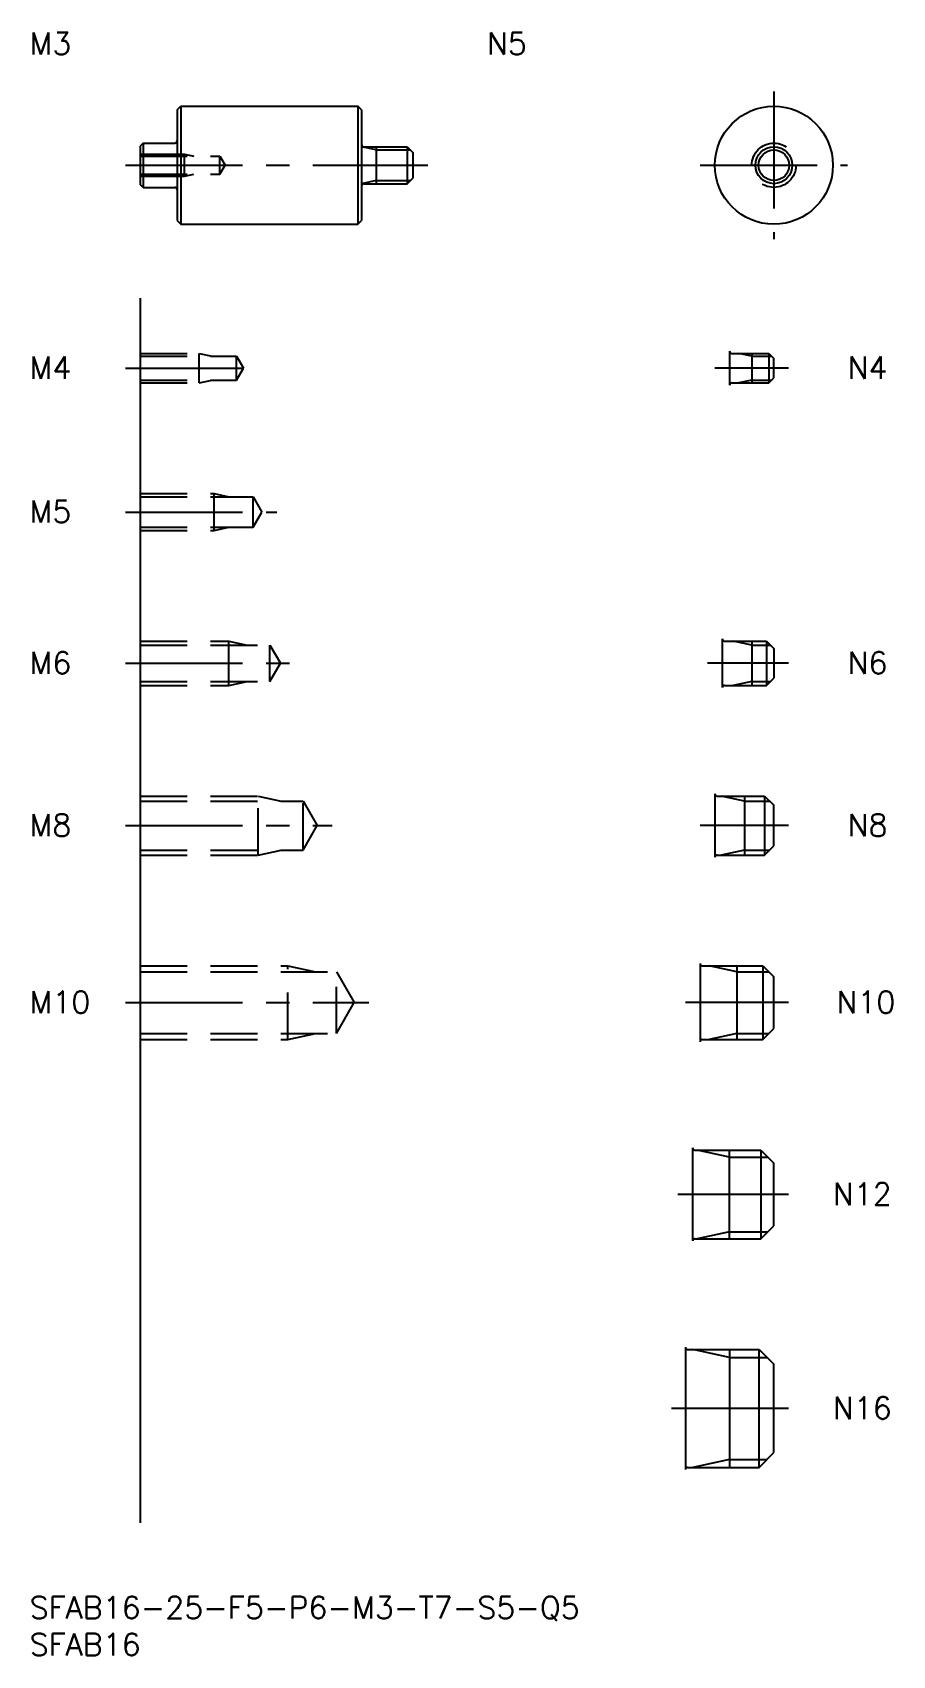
# Model space of a CAD drawing. Extents: x 0 to 117, y -8 to 212.
import ezdxf

# ---------------------------------------------------------------- set-up
doc = ezdxf.new("R2010")
doc.units = 0
doc.header["$LTSCALE"] = 0.5
doc.linetypes.add('CENTER', pattern=[50.8, 31.75, -6.35, 6.35, -6.35])
doc.linetypes.add('DASHED', pattern=[19.05, 12.7, -6.35])
for name, color, linetype in [('MSM_CENTER', 1, 'CENTER'), ('MSM_CONTINUOUS', 7, 'CONTINUOUS'), ('MSM_DASHED', 4, 'DASHED'), ('MSM_NARROW', 5, 'CONTINUOUS'), ('MSM_PART_NUMBER', 7, 'CONTINUOUS')]:
    doc.layers.add(name, color=color, linetype=linetype)
doc.styles.get("Standard").update_dxf_attribs({"font": 'txt.shx', "height": 1, "bigfont": 'bigfont.shx'})

# ---------------------------------------------------------------- blocks, each defined once
blk = doc.blocks.new('*U18')
at = {"layer": 'MSM_PART_NUMBER'}
blk.add_text('SFAB16-25-F5-P6-M3-T7-S5-Q5', height=3, dxfattribs=at).set_placement((0, -3))
blk = doc.blocks.new('*U19')
at = {"layer": 'MSM_PART_NUMBER'}
blk.add_text('SFAB16', height=3, dxfattribs=at).set_placement((0, -8))
blk = doc.blocks.new('*U20')
at = {"layer": 'MSM_PART_NUMBER'}
blk.add_text('M10', height=3, dxfattribs=at).set_placement((0, 79.06))
blk = doc.blocks.new('*U21')
at = {"layer": 'MSM_PART_NUMBER'}
blk.add_text('M8', height=3, dxfattribs=at).set_placement((0, 103.06))
blk = doc.blocks.new('*U22')
at = {"layer": 'MSM_PART_NUMBER'}
blk.add_text('M6', height=3, dxfattribs=at).set_placement((0, 125.06))
blk = doc.blocks.new('*U23')
at = {"layer": 'MSM_PART_NUMBER'}
blk.add_text('M5', height=3, dxfattribs=at).set_placement((0, 145.56))
blk = doc.blocks.new('*U24')
at = {"layer": 'MSM_PART_NUMBER'}
blk.add_text('M4', height=3, dxfattribs=at).set_placement((0, 165.06))
blk = doc.blocks.new('*U25')
at = {"layer": 'MSM_PART_NUMBER'}
blk.add_text('M3', height=3, dxfattribs=at).set_placement((0, 209))
blk = doc.blocks.new('*U26')
at = {"layer": 'MSM_PART_NUMBER'}
blk.add_text('N16', height=3, dxfattribs=at).set_placement((108.89, 24.06))
blk = doc.blocks.new('*U27')
at = {"layer": 'MSM_PART_NUMBER'}
blk.add_text('N12', height=3, dxfattribs=at).set_placement((108.89, 53.06))
blk = doc.blocks.new('*U28')
at = {"layer": 'MSM_PART_NUMBER'}
blk.add_text('N10', height=3, dxfattribs=at).set_placement((109.39, 79.06))
blk = doc.blocks.new('*U29')
at = {"layer": 'MSM_PART_NUMBER'}
blk.add_text('N8', height=3, dxfattribs=at).set_placement((110.89, 103.06))
blk = doc.blocks.new('*U30')
at = {"layer": 'MSM_PART_NUMBER'}
blk.add_text('N6', height=3, dxfattribs=at).set_placement((110.89, 125.06))
blk = doc.blocks.new('*U31')
at = {"layer": 'MSM_PART_NUMBER'}
blk.add_text('N5', height=3, dxfattribs=at).set_placement((62, 209))
blk = doc.blocks.new('*U32')
at = {"layer": 'MSM_PART_NUMBER'}
blk.add_text('N4', height=3, dxfattribs=at).set_placement((110.89, 165.06))

msp = doc.modelspace()

# ---------------------------------------------------------------- linework, layer by layer
at = {"layer": 'MSM_CENTER'}
for p, q in [((100.89, 204), (100.89, 184)), ((13, 194), (54, 194)), ((90.89, 194), (110.89, 194)), ((13, 166.5), (31, 166.5)), ((102.89, 166.5), (92.89, 166.5)), ((13, 147), (33.5, 147)), ((13, 126.5), (36, 126.5)), ((102.89, 126.5), (91.89, 126.5)), ((13, 104.5), (41, 104.5)), ((102.89, 104.5), (90.89, 104.5)), ((13, 80.5), (46, 80.5)), ((102.89, 80.5), (88.89, 80.5)), ((102.89, 54.5), (87.89, 54.5)), ((102.89, 25.5), (86.89, 25.5))]:
    msp.add_line(p, q, dxfattribs=at)
at = {"layer": 'MSM_CONTINUOUS'}
for p, q in [((20, 201.5), (20.5, 202)), ((20, 201.5), (20, 186.5)), ((20.5, 202), (20.5, 186)), ((20.5, 202), (44.5, 202)), ((44.5, 202), (44.5, 186)), ((45, 201.5), (44.5, 202)), ((45, 201.5), (45, 186.5)), ((15.4, 197), (15, 196.6)), ((15, 196.6), (15, 191.4)), ((15.4, 197), (19.7, 197)), ((15.4, 197), (15.4, 191)), ((45.3, 196.5), (51.2, 196.5)), ((47, 196.5), (47, 191.5)), ((51.2, 196.5), (52, 195.7)), ((51.2, 196.5), (51.2, 191.5)), ((52, 192.3), (52, 195.7)), ((15.4, 191), (15, 191.4)), ((45.3, 191.5), (51.2, 191.5)), ((51.2, 191.5), (52, 192.3)), ((15.4, 191), (19.7, 191)), ((20, 186.5), (20.5, 186)), ((20.5, 186), (44.5, 186)), ((44.5, 186), (45, 186.5)), ((15, 176), (15, 10)), ((94.89, 168.8), (94.89, 164.2)), ((95.19, 168.5), (100.19, 168.5)), ((97.89, 168.5), (97.89, 164.5)), ((100.19, 168.5), (100.89, 167.8)), ((100.19, 168.5), (100.19, 164.5)), ((100.89, 165.2), (100.89, 167.8)), ((100.19, 164.5), (100.89, 165.2)), ((95.19, 164.5), (100.19, 164.5)), ((93.89, 129.8), (93.89, 123.2)), ((94.19, 129.5), (99.89, 129.5)), ((97.89, 129.5), (97.89, 123.5)), ((99.89, 129.5), (100.89, 128.5)), ((99.89, 129.5), (99.89, 123.5)), ((100.89, 128.5), (100.89, 124.5)), ((94.19, 123.5), (99.89, 123.5)), ((99.89, 123.5), (100.89, 124.5)), ((92.89, 108.8), (92.89, 100.2)), ((93.19, 108.5), (99.64, 108.5)), ((96.89, 108.5), (96.89, 100.5)), ((99.64, 108.5), (100.89, 107.25)), ((99.64, 108.5), (99.64, 100.5)), ((100.89, 101.75), (100.89, 107.25)), ((99.64, 100.5), (100.89, 101.75)), ((93.19, 100.5), (99.64, 100.5)), ((90.89, 85.8), (90.89, 75.2)), ((91.19, 85.5), (99.39, 85.5)), ((95.89, 85.5), (95.89, 75.5)), ((99.39, 85.5), (100.89, 84)), ((99.39, 85.5), (99.39, 75.5)), ((100.89, 77), (100.89, 84)), ((99.39, 75.5), (100.89, 77)), ((91.19, 75.5), (99.39, 75.5)), ((89.89, 48.2), (89.89, 60.8)), ((90.19, 60.5), (99.14, 60.5)), ((94.89, 48.5), (94.89, 60.5)), ((99.14, 60.5), (100.89, 58.75)), ((99.14, 60.5), (99.14, 48.5)), ((100.89, 50.25), (100.89, 58.75)), ((90.19, 48.5), (99.14, 48.5)), ((99.14, 48.5), (100.89, 50.25)), ((88.89, 33.8), (88.89, 17.2)), ((89.19, 33.5), (98.89, 33.5)), ((94.89, 33.5), (94.89, 17.5)), ((98.89, 33.5), (100.89, 31.5)), ((98.89, 17.5), (98.89, 33.5)), ((100.89, 19.5), (100.89, 31.5)), ((98.89, 17.5), (100.89, 19.5)), ((89.19, 17.5), (98.89, 17.5))]:
    msp.add_line(p, q, dxfattribs=at)
for radius in [8, 2.5]:
    msp.add_circle((100.89, 194), radius, dxfattribs=at)
for centre, start, end in [((19.7, 197.3), 270, 0), ((45.3, 196.8), 180, 270), ((45.3, 191.2), 90, 180), ((19.7, 190.7), 0, 90), ((95.19, 168.8), 180, 270), ((95.19, 164.2), 90, 180), ((94.19, 129.8), 180, 270), ((94.19, 123.2), 90, 180), ((93.19, 108.8), 180, 270), ((93.19, 100.2), 90, 180), ((91.19, 85.8), 180, 270), ((91.19, 75.2), 90, 180), ((90.19, 60.8), 180, 270), ((90.19, 48.2), 90, 180), ((89.19, 33.8), 180, 270), ((89.19, 17.2), 90, 180)]:
    msp.add_arc(centre, 0.3, start, end, dxfattribs=at)
at = {"layer": 'MSM_DASHED'}
for p, q in [((15, 195.5), (21, 195.5)), ((15, 195.23), (25.79, 195.23)), ((21, 195.5), (22.25, 195.23)), ((21, 192.5), (21, 195.5)), ((25.79, 192.77), (25.79, 195.23)), ((25.79, 195.23), (26.5, 194)), ((25.79, 192.77), (26.5, 194)), ((15, 192.77), (25.79, 192.77)), ((15, 192.5), (21, 192.5)), ((21, 192.5), (22.25, 192.77)), ((15, 168.5), (23, 168.5)), ((15, 168.12), (28.06, 168.12)), ((23, 164.5), (23, 168.5)), ((23, 168.5), (24.75, 168.12)), ((28.06, 164.88), (28.06, 168.12)), ((28.06, 168.12), (29, 166.5)), ((28.06, 164.88), (29, 166.5)), ((15, 164.88), (28.06, 164.88)), ((15, 164.5), (23, 164.5)), ((23, 164.5), (24.75, 164.88)), ((15, 149.5), (25, 149.5)), ((15, 149.07), (30.31, 149.07)), ((25, 144.5), (25, 149.5)), ((25, 149.5), (27, 149.07)), ((30.31, 144.93), (30.31, 149.07)), ((30.31, 149.07), (31.5, 147)), ((30.31, 144.93), (31.5, 147)), ((15, 144.93), (30.31, 144.93)), ((15, 144.5), (25, 144.5)), ((25, 144.5), (27, 144.93)), ((15, 129.5), (27, 129.5)), ((15, 128.96), (32.58, 128.96)), ((27, 123.5), (27, 129.5)), ((27, 129.5), (29.5, 128.96)), ((32.58, 124.04), (32.58, 128.96)), ((32.58, 128.96), (34, 126.5)), ((32.58, 124.04), (34, 126.5)), ((15, 124.04), (32.58, 124.04)), ((15, 123.5), (27, 123.5)), ((27, 123.5), (29.5, 124.04)), ((15, 108.5), (31, 108.5)), ((15, 107.82), (37.08, 107.82)), ((31, 100.5), (31, 108.5)), ((31, 108.5), (34.12, 107.82)), ((37.08, 101.18), (37.08, 107.82)), ((37.08, 107.82), (39, 104.5)), ((37.08, 101.18), (39, 104.5)), ((15, 101.18), (37.08, 101.18)), ((15, 100.5), (31, 100.5)), ((31, 100.5), (34.12, 101.18)), ((15, 85.5), (35, 85.5)), ((15, 84.69), (41.58, 84.69)), ((35, 75.5), (35, 85.5)), ((35, 85.5), (38.75, 84.69)), ((41.58, 76.31), (41.58, 84.69)), ((41.58, 84.69), (44, 80.5)), ((41.58, 76.31), (44, 80.5)), ((15, 76.31), (41.58, 76.31)), ((15, 75.5), (35, 75.5)), ((35, 75.5), (38.75, 76.31))]:
    msp.add_line(p, q, dxfattribs=at)
msp.add_circle((100.89, 194), 3, dxfattribs=at)
at = {"layer": 'MSM_NARROW'}
for p, q in [((47, 196.07), (45, 196.5)), ((47, 196.07), (51.63, 196.07)), ((47, 191.93), (45, 191.5)), ((47, 191.93), (51.63, 191.93)), ((97.89, 168.12), (96.14, 168.5)), ((97.89, 168.12), (100.57, 168.12)), ((97.89, 164.88), (96.14, 164.5)), ((97.89, 164.88), (100.57, 164.88)), ((97.89, 128.96), (95.39, 129.5)), ((97.89, 128.96), (100.43, 128.96)), ((97.89, 124.04), (95.39, 123.5)), ((97.89, 124.04), (100.43, 124.04)), ((96.89, 107.82), (93.76, 108.5)), ((96.89, 107.82), (100.32, 107.82)), ((96.89, 101.18), (93.76, 100.5)), ((96.89, 101.18), (100.32, 101.18)), ((95.89, 84.69), (92.14, 85.5)), ((95.89, 84.69), (100.2, 84.69)), ((95.89, 76.31), (92.14, 75.5)), ((95.89, 76.31), (100.2, 76.31)), ((94.89, 59.55), (90.51, 60.5)), ((94.89, 59.55), (100.09, 59.55)), ((94.89, 49.45), (90.51, 48.5)), ((94.89, 49.45), (100.09, 49.45)), ((94.89, 32.42), (89.89, 33.5)), ((94.89, 32.42), (99.97, 32.42)), ((94.89, 18.58), (89.89, 17.5)), ((94.89, 18.58), (99.97, 18.58))]:
    msp.add_line(p, q, dxfattribs=at)
msp.add_circle((100.89, 194), 2.07, dxfattribs=at)

# ---------------------------------------------------------------- block references
at = {"layer": 'MSM_CONTINUOUS'}
for name in ['*U25', '*U31', '*U24', '*U32', '*U23', '*U22', '*U30', '*U21', '*U29', '*U20', '*U28', '*U27', '*U26', '*U18', '*U19']:
    msp.add_blockref(name, (0, 0), dxfattribs=at)

doc.saveas('drawing.dxf')
